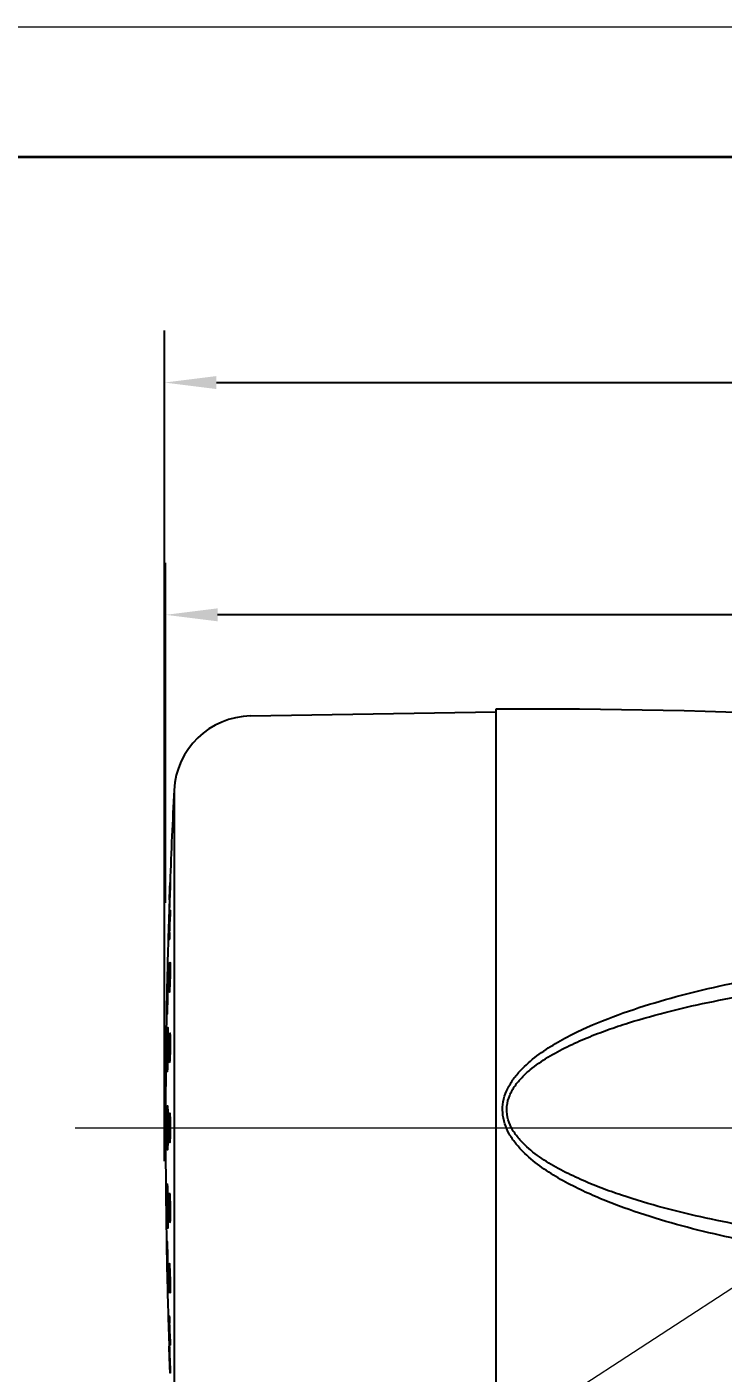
# Model space of a CAD drawing. Extents: x -7342 to 109, y -2713 to 214.
# Drawn here: x -5625.1 to -5598.3, y -2370.5 to -2318.7 of the extents above; entities that cross this region are included whole.
import ezdxf

# ---------------------------------------------------------------- set-up
doc = ezdxf.new("R2010")
doc.units = 0
doc.header["$LTSCALE"] = 7
doc.linetypes.add('\\M+5CBAB\\M+5B5E3\\M+5BBAD\\M+5CFDF', pattern=[22, 12, -2, 2, -2, 2, -2])
doc.layers.get('0').update_dxf_attribs({"color": 2, "linetype": 'CONTINUOUS'})
doc.layers.get('Defpoints').update_dxf_attribs({"linetype": 'CONTINUOUS'})
for name, color, linetype, lineweight in [('\\M+5B3DF\\M+5B4E7\\M+5CFDF\\M+5B2E3', 3, 'CONTINUOUS', 18), ('\\M+5CFB8\\M+5CAB5\\M+5CFDF\\M+5B2E3', 7, 'CONTINUOUS', 18), ('EB0', 7, 'CONTINUOUS', 35)]:
    doc.layers.add(name, color=color, linetype=linetype, lineweight=lineweight)
doc.styles.add('\\M+5B1EA\\M+5D7BC', font='', dxfattribs={"width": 0.667})
doc.styles.get('\\M+5B1EA\\M+5D7BC').set_extended_font_data('宋体')
doc.dimstyles.new('\\M+5B1EA\\M+5D7BC', dxfattribs={"dimtxt": 3.277832, "dimasz": 2, "dimexe": 2, "dimexo": 0, "dimgap": 1.110315, "dimtad": 1, "dimdsep": 46, "dimtxsty": '\\M+5B1EA\\M+5D7BC', "dimblk": '_CAXARROW', "dimcen": 0, "dimdle": 6, "dimaunit": 1, "dimazin": 2, "dimtfac": 0.707107, "dimtdec": 3, "dimtmove": 0, "dimatfit": 3, "dimfxl": 0, "dimfrac": 2, "dimtolj": 1, "dimarcsym": 0})

# ---------------------------------------------------------------- blocks, each defined once
blk = doc.blocks.new('_CAXARROW')
blk.add_hatch(color=0).paths.add_polyline_path([(0, 0), (-1, 0.125), (-1, -0.125)], flags=0)
blk = doc.blocks.new('*D32')
at = {"layer": '\\M+5B3DF\\M+5B4E7\\M+5CFDF\\M+5B2E3', "color": 0, "linetype": 'Continuous', "lineweight": -2}
for p, q in [((-5619.761, -2352.403), (-5619.761, -2339.327)), ((-5555.061, -2352.403), (-5555.061, -2339.327)), ((-5557.061, -2341.327), (-5617.761, -2341.327))]:
    blk.add_line(p, q, dxfattribs=at)
at = {"layer": 'Defpoints', "color": 0}
for p in [(-5619.761, -2341.327), (-5619.761, -2352.403), (-5555.061, -2352.403)]:
    blk.add_point(p, dxfattribs=at)
at = {"layer": '\\M+5B3DF\\M+5B4E7\\M+5CFDF\\M+5B2E3', "color": 0, "lineweight": -2, "xscale": 2, "yscale": 2, "zscale": 2, "rotation": 180}
blk.add_blockref('_CAXARROW', (-5619.761, -2341.327), dxfattribs=at)
at = {"layer": '\\M+5B3DF\\M+5B4E7\\M+5CFDF\\M+5B2E3', "color": 0, "lineweight": -2, "xscale": 2, "yscale": 2, "zscale": 2}
blk.add_blockref('_CAXARROW', (-5555.061, -2341.327), dxfattribs=at)
at = {"layer": '\\M+5B3DF\\M+5B4E7\\M+5CFDF\\M+5B2E3', "color": 0, "insert": (-5587.411, -2338.578), "char_height": 3.2778, "width": 12.78566, "attachment_point": 5, "style": '\\M+5B1EA\\M+5D7BC'}
blk.add_mtext('\\A1;64.7', dxfattribs=at)
blk = doc.blocks.new('*D33')
at = {"layer": '\\M+5B3DF\\M+5B4E7\\M+5CFDF\\M+5B2E3', "color": 0, "linetype": 'Continuous', "lineweight": -2}
for p, q in [((-5619.802, -2362.34), (-5619.802, -2330.395)), ((-5532.402, -2398.238), (-5532.402, -2330.395)), ((-5617.802, -2332.395), (-5534.402, -2332.395))]:
    blk.add_line(p, q, dxfattribs=at)
at = {"layer": 'Defpoints', "color": 0}
for p in [(-5532.402, -2332.395), (-5619.802, -2362.34), (-5532.402, -2398.238)]:
    blk.add_point(p, dxfattribs=at)
at = {"layer": '\\M+5B3DF\\M+5B4E7\\M+5CFDF\\M+5B2E3', "color": 0, "lineweight": -2, "xscale": 2, "yscale": 2, "zscale": 2, "rotation": 180}
blk.add_blockref('_CAXARROW', (-5619.802, -2332.395), dxfattribs=at)
at = {"layer": '\\M+5B3DF\\M+5B4E7\\M+5CFDF\\M+5B2E3', "color": 0, "lineweight": -2, "xscale": 2, "yscale": 2, "zscale": 2}
blk.add_blockref('_CAXARROW', (-5532.402, -2332.395), dxfattribs=at)
at = {"layer": '\\M+5B3DF\\M+5B4E7\\M+5CFDF\\M+5B2E3', "color": 0, "insert": (-5576.102, -2329.646), "char_height": 3.2778, "width": 12.95666, "attachment_point": 5, "style": '\\M+5B1EA\\M+5D7BC'}
blk.add_mtext('\\A1;87.4', dxfattribs=at)
blk = doc.blocks.new('*X28')
at = {"layer": '\\M+5B3DF\\M+5B4E7\\M+5CFDF\\M+5B2E3', "color": 0, "linetype": 'Continuous'}
blk.add_line((712.044, -217.897), (678.57, -239.703), dxfattribs=at)

msp = doc.modelspace()

# ---------------------------------------------------------------- linework, layer by layer
at = {"color": 7, "linetype": 'Continuous'}
for p, q in [((-5607.06071, -2344.95257), (-5607.06071, -2377.15257)), ((-5616.48757, -2345.21712), (-5607.06071, -2345.05257)), ((-5619.43136, -2348.06461), (-5619.43136, -2374.04054)), ((-5619.60774, -2352.25634), (-5619.60199, -2352.0909)), ((-5619.59649, -2352.12981), (-5619.60199, -2352.2877)), ((-5619.60881, -2352.28814), (-5619.60774, -2352.25634)), ((-5619.66893, -2354.19454), (-5619.70883, -2355.89653)), ((-5619.66982, -2355.26689), (-5619.67209, -2355.45779)), ((-5619.66909, -2355.15746), (-5619.66982, -2355.26689)), ((-5619.6693, -2355.06218), (-5619.66904, -2355.10248)), ((-5619.66904, -2355.10248), (-5619.66909, -2355.15746)), ((-5619.67586, -2355.69055), (-5619.68099, -2355.94852)), ((-5619.67209, -2355.45779), (-5619.67586, -2355.69055)), ((-5619.687, -2356.20298), (-5619.69303, -2356.41796)), ((-5619.68099, -2355.94852), (-5619.687, -2356.20298)), ((-5619.69704, -2356.53791), (-5619.69936, -2356.5966)), ((-5619.69303, -2356.41796), (-5619.69704, -2356.53791)), ((-5619.73172, -2357.19806), (-5619.75167, -2358.90005)), ((-5619.67077, -2357.36656), (-5619.66973, -2357.4501)), ((-5619.66958, -2357.81059), (-5619.67159, -2358.04172)), ((-5619.66973, -2357.4501), (-5619.66914, -2357.5527)), ((-5619.66907, -2357.67336), (-5619.66958, -2357.81059)), ((-5619.66914, -2357.5527), (-5619.66907, -2357.67336)), ((-5619.67669, -2358.36799), (-5619.68005, -2358.51742)), ((-5619.67382, -2358.20597), (-5619.67669, -2358.36799)), ((-5619.67159, -2358.04172), (-5619.67382, -2358.20597)), ((-5619.7593, -2360.20157), (-5619.7593, -2361.90357)), ((-5619.73795, -2360.26999), (-5619.73686, -2360.31348)), ((-5619.73686, -2360.31348), (-5619.73577, -2360.37209)), ((-5619.73577, -2360.37209), (-5619.73428, -2360.48818)), ((-5619.73428, -2360.48818), (-5619.7327, -2360.68961)), ((-5619.67531, -2360.43689), (-5619.67299, -2360.54709)), ((-5619.7327, -2360.68961), (-5619.73185, -2360.9311)), ((-5619.73185, -2360.9311), (-5619.73188, -2361.19069)), ((-5619.67299, -2360.54709), (-5619.67106, -2360.68047)), ((-5619.67106, -2360.68047), (-5619.6697, -2360.8348)), ((-5619.6697, -2360.8348), (-5619.66906, -2361.00621)), ((-5619.73226, -2361.31794), (-5619.73362, -2361.54666)), ((-5619.73188, -2361.19069), (-5619.73226, -2361.31794)), ((-5619.66976, -2361.27972), (-5619.67142, -2361.45427)), ((-5619.73881, -2361.85957), (-5619.73931, -2361.8694)), ((-5619.7392, -2361.86766), (-5619.73925, -2361.86853)), ((-5619.73506, -2361.683), (-5619.73612, -2361.75378)), ((-5619.73362, -2361.54666), (-5619.73506, -2361.683)), ((-5619.75167, -2363.20509), (-5619.73172, -2364.90708)), ((-5619.68908, -2363.32104), (-5619.68765, -2363.35232)), ((-5619.68765, -2363.35232), (-5619.68462, -2363.43178)), ((-5619.68462, -2363.43178), (-5619.68151, -2363.53297)), ((-5619.68151, -2363.53297), (-5619.67843, -2363.65524)), ((-5619.67843, -2363.65524), (-5619.67422, -2363.87373)), ((-5619.67422, -2363.87373), (-5619.6719, -2364.03762)), ((-5619.6719, -2364.03762), (-5619.67017, -2364.20912)), ((-5619.67163, -2364.05321), (-5619.67081, -2364.12857)), ((-5619.67017, -2364.20912), (-5619.6692, -2364.37744)), ((-5619.7008, -2365.47669), (-5619.69878, -2365.52216)), ((-5619.69878, -2365.52216), (-5619.69641, -2365.58468)), ((-5619.69641, -2365.58468), (-5619.69231, -2365.71077)), ((-5619.69231, -2365.71077), (-5619.68621, -2365.93318)), ((-5619.68621, -2365.93318), (-5619.68017, -2366.19488)), ((-5619.70883, -2366.20861), (-5619.66893, -2367.9106)), ((-5619.68017, -2366.19488), (-5619.67504, -2366.46098)), ((-5619.67504, -2366.46098), (-5619.67138, -2366.69924)), ((-5619.67138, -2366.69924), (-5619.66942, -2366.88656)), ((-5619.66942, -2366.88656), (-5619.66907, -2366.95707)), ((-5619.60774, -2369.84883), (-5619.60881, -2369.817)), ((-5619.60199, -2370.01424), (-5619.60774, -2369.84883)), ((-5619.60199, -2369.81744), (-5619.59649, -2369.97527))]:
    msp.add_line(p, q, dxfattribs=at)
for points in [[(-5619.66992, -2355.033), (-5619.66992, -2355.0332), (-5619.66974, -2355.03806), (-5619.66951, -2355.04797), (-5619.6693, -2355.06218)], [(-5619.69936, -2356.5966), (-5619.70038, -2356.61964), (-5619.70131, -2356.63852), (-5619.70214, -2356.65327), (-5619.70279, -2356.66347), (-5619.70289, -2356.66475)], [(-5619.67458, -2357.24617), (-5619.6746, -2357.24591), (-5619.6743, -2357.25004), (-5619.67365, -2357.26161), (-5619.6729, -2357.27961), (-5619.67214, -2357.30332)], [(-5619.67214, -2357.30332), (-5619.67142, -2357.33231), (-5619.67077, -2357.36656)], [(-5619.68905, -2358.78351), (-5619.69066, -2358.81383), (-5619.69208, -2358.836), (-5619.69316, -2358.84945), (-5619.69329, -2358.85082)], [(-5619.68005, -2358.51742), (-5619.68369, -2358.64529), (-5619.68552, -2358.69892), (-5619.68733, -2358.74507), (-5619.68905, -2358.78351)], [(-5619.7392, -2360.2368), (-5619.73929, -2360.23583), (-5619.73928, -2360.2362), (-5619.73893, -2360.24285), (-5619.73847, -2360.25428), (-5619.73795, -2360.26999)], [(-5619.68296, -2360.25444), (-5619.68301, -2360.25408), (-5619.68261, -2360.25825), (-5619.68168, -2360.27084), (-5619.68049, -2360.29089), (-5619.6792, -2360.31767), (-5619.67789, -2360.35098), (-5619.67659, -2360.39082), (-5619.67531, -2360.43689)], [(-5619.66906, -2361.00621), (-5619.66929, -2361.1883), (-5619.66976, -2361.27972)], [(-5619.67142, -2361.45427), (-5619.67391, -2361.60664), (-5619.67538, -2361.67109), (-5619.67696, -2361.72643), (-5619.67858, -2361.77234), (-5619.68017, -2361.80827), (-5619.68166, -2361.8341), (-5619.68279, -2361.84891), (-5619.68291, -2361.85019)], [(-5619.73612, -2361.75378), (-5619.73722, -2361.80806), (-5619.73778, -2361.82929), (-5619.73832, -2361.8466), (-5619.73881, -2361.85957)], [(-5619.6934, -2363.25327), (-5619.69334, -2363.25382), (-5619.69267, -2363.26133), (-5619.69166, -2363.27537), (-5619.69043, -2363.29541), (-5619.68908, -2363.32104)], [(-5619.66934, -2364.59897), (-5619.67038, -2364.71307), (-5619.67112, -2364.75824), (-5619.67196, -2364.79535)], [(-5619.6692, -2364.37744), (-5619.66908, -2364.53093), (-5619.66934, -2364.59897)], [(-5619.67196, -2364.79535), (-5619.67286, -2364.82451), (-5619.67375, -2364.84542), (-5619.67446, -2364.85736), (-5619.67454, -2364.85843)], [(-5619.70307, -2365.43795), (-5619.70311, -2365.43751), (-5619.70293, -2365.43981), (-5619.7024, -2365.44761), (-5619.70167, -2365.46002), (-5619.7008, -2365.47669)], [(-5619.66907, -2366.95707), (-5619.66907, -2367.01136), (-5619.6692, -2367.03247), (-5619.66939, -2367.04965), (-5619.66962, -2367.06247), (-5619.66984, -2367.07025), (-5619.66987, -2367.07105)]]:
    msp.add_lwpolyline(points, dxfattribs=at)
for centre, radius, start, end in [((-5606.05089, -2609.95065), 265, 79.0848316, 90.2183348), ((-5616.43521, -2348.21666), 3, 91, 177.094733), ((-5363.51071, -2361.05257), 256.25, 177.0947335, 177.890546), ((-5575.42556, -2353.82625), 44.21001, 178.006228, 178.484294), ((-5363.51071, -2361.05257), 256.25, 178.1441224, 178.4664077), ((-5588.95528, -2354.19198), 30.67086, 177.725975, 178.612211), ((-5650.27098, -2352.32002), 30.69331, 357.718892, 358.591465), ((-5641.42429, -2352.53264), 21.84407, 358.578595, 358.958929), ((-5598.33174, -2353.969), 21.29175, 178.600993, 178.978283), ((-5363.51071, -2361.05257), 256.25, 178.8470671, 179.1381244), ((-5624.87779, -2356.38495), 5.18287, 357.096659, 357.558641), ((-5628.20808, -2357.50023), 8.53857, 0.705688, 1.082503), ((-5363.51071, -2361.05257), 256.25, 179.5187053, 179.8097226), ((-5625.76568, -2358.50114), 6.08347, 357.204156, 357.613713), ((-5625.46455, -2360.54952), 5.79037, 1.715912, 2.34187), ((-5363.51071, -2361.05257), 256.25, 180.1902774, 180.4812947), ((-5625.86002, -2361.54188), 6.18607, 357.680251, 358.196328), ((-5625.76698, -2363.6038), 6.08476, 2.347259, 2.702788), ((-5629.05481, -2363.74007), 9.37542, 1.974706, 2.356414), ((-5634.00482, -2363.91446), 14.32849, 1.6734, 1.989594), ((-5640.72253, -2364.11435), 21.04918, 1.38844, 1.683296), ((-5647.1737, -2364.27597), 27.50237, 1.234514, 1.399377), ((-5653.20977, -2364.40684), 33.53986, 1.001709, 1.235885), ((-5658.15296, -2364.49645), 38.48386, 0.884455, 1.006436), ((-5660.87818, -2364.53857), 41.20941, 0.674843, 0.88452), ((-5660.12497, -2364.53291), 40.45618, 0.378326, 0.572648), ((-5656.09692, -2364.5054), 36.42804, 0.224059, 0.376886), ((-5651.53308, -2364.48695), 31.86416, 0.047861, 0.222987), ((-5363.51071, -2361.05257), 256.25, 180.8618756, 181.1529329), ((-5627.95231, -2365.85286), 8.26025, 2.297174, 2.451499), ((-5363.51071, -2361.05257), 256.25, 181.5335923, 181.8558776), ((-5596.73422, -2368.10242), 22.88962, 181.03297, 181.383646), ((-5590.12861, -2367.95066), 29.49697, 181.368532, 182.291677), ((-5648.92492, -2369.74176), 29.34659, 1.389219, 2.301118), ((-5643.12434, -2369.60907), 23.54451, 1.056013, 1.408622)]:
    msp.add_arc(centre, radius, start, end, dxfattribs=at)
for points, knots in [([(-5619.60199, -2352.0909), (-5619.60085, -2352.05903), (-5619.59861, -2351.99719), (-5619.59529, -2351.90827), (-5619.59217, -2351.82784), (-5619.58972, -2351.76729), (-5619.58792, -2351.72492), (-5619.58675, -2351.69827), (-5619.58569, -2351.67537), (-5619.58477, -2351.65637), (-5619.58395, -2351.64148), (-5619.58341, -2351.63155), (-5619.58292, -2351.62589), (-5619.5828, -2351.62299), (-5619.58241, -2351.62167), (-5619.58249, -2351.62058), (-5619.5823, -2351.62055)], [0, 0, 0, 0, 5771.79383469, 11199.8680049, 16104.28815086, 20340.44700943, 22167.70959041, 23781.11992671, 25167.56448266, 26317.64891852, 27222.43049501, 27873.87917772, 28103.34181082, 28268.22212448, 28368.28078548, 28403.79627882, 28403.79627882, 28403.79627882, 28403.79627882]), ([(-5619.5823, -2351.62055), (-5619.5821, -2351.62052), (-5619.58225, -2351.62182), (-5619.58195, -2351.62311), (-5619.58204, -2351.62636), (-5619.58195, -2351.6325), (-5619.58212, -2351.64343), (-5619.58237, -2351.65974), (-5619.58282, -2351.6806), (-5619.58341, -2351.70569), (-5619.58416, -2351.73485), (-5619.58542, -2351.78111), (-5619.58735, -2351.84698), (-5619.59003, -2351.93403), (-5619.59311, -2352.0296), (-5619.59533, -2352.09581), (-5619.59649, -2352.12981)], [0, 0, 0, 0, 33.21097888, 132.56884208, 298.23821439, 529.77854256, 1188.44687819, 2104.24498742, 3269.36094196, 4672.88302201, 6303.72541805, 8148.47685125, 12413.47668936, 17325.18609964, 22715.26498689, 28406.1132323, 28406.1132323, 28406.1132323, 28406.1132323]), ([(-5619.60199, -2352.2877), (-5619.6054, -2352.38325), (-5619.61126, -2352.53302), (-5619.61691, -2352.68281), (-5619.62011, -2352.737)], [0, 0, 0, 0, 3214.78581307, 5039.95009776, 5039.95009776, 5039.95009776, 5039.95009776]), ([(-5619.60199, -2352.975), (-5619.60115, -2352.9544), (-5619.59951, -2352.91512), (-5619.59697, -2352.85945), (-5619.59453, -2352.81057), (-5619.59222, -2352.76938), (-5619.59035, -2352.74016), (-5619.5889, -2352.72116), (-5619.58797, -2352.71025), (-5619.58707, -2352.70187), (-5619.58635, -2352.69541), (-5619.58554, -2352.69224), (-5619.58517, -2352.6899), (-5619.58468, -2352.68985)], [0, 0, 0, 0, 4861.470666, 9271.82358359, 13140.34981046, 16402.02650533, 19002.54266482, 20041.25163781, 20899.79441106, 21573.92800772, 22060.17749252, 22358.18968127, 22473.19191707, 22473.19191707, 22473.19191707, 22473.19191707]), ([(-5619.58468, -2352.68985), (-5619.58432, -2352.68981), (-5619.58391, -2352.69177), (-5619.5835, -2352.6942), (-5619.5831, -2352.69953), (-5619.58258, -2352.70995), (-5619.58217, -2352.7282), (-5619.58196, -2352.75546), (-5619.58202, -2352.78999), (-5619.58235, -2352.83115), (-5619.58295, -2352.87842), (-5619.58351, -2352.91189), (-5619.58382, -2352.92952)], [0, 0, 0, 0, 94.87369992, 354.57664449, 786.13162101, 1388.36445584, 3096.42911252, 5458.61254568, 8439.70591573, 11997.8915049, 16083.02372803, 20634.68886306, 20634.68886306, 20634.68886306, 20634.68886306]), ([(-5619.62011, -2352.737), (-5619.62025, -2352.73946), (-5619.6206, -2352.74354), (-5619.6207, -2352.74932), (-5619.62147, -2352.75166), (-5619.62117, -2352.75395), (-5619.62153, -2352.75393)], [0, 0, 0, 0, 3896.89334143, 6689.31275705, 8370.73778606, 8939.67314029, 8939.67314029, 8939.67314029, 8939.67314029]), ([(-5619.61918, -2353.82321), (-5619.61957, -2353.82317), (-5619.61988, -2353.82128), (-5619.62037, -2353.81872), (-5619.62072, -2353.81351), (-5619.62126, -2353.80324), (-5619.62164, -2353.78543), (-5619.62187, -2353.75882), (-5619.62182, -2353.7252), (-5619.62151, -2353.68511), (-5619.62094, -2353.6391), (-5619.62041, -2353.60651), (-5619.62011, -2353.58934)], [0, 0, 0, 0, 103.72263897, 371.67981237, 810.07873235, 1417.75588249, 3132.34584478, 5495.55165605, 8473.81262586, 12026.48025196, 16105.32953461, 20652.06025912, 20652.06025912, 20652.06025912, 20652.06025912]), ([(-5619.60199, -2353.54168), (-5619.60282, -2353.56211), (-5619.60446, -2353.60106), (-5619.60698, -2353.65622), (-5619.60941, -2353.70459), (-5619.6117, -2353.74528), (-5619.61356, -2353.77411), (-5619.615, -2353.79279), (-5619.61593, -2353.80351), (-5619.6168, -2353.81166), (-5619.61756, -2353.81801), (-5619.61827, -2353.82091), (-5619.61874, -2353.82326), (-5619.61918, -2353.82321)], [0, 0, 0, 0, 4886.69533961, 9316.19913378, 13196.6868018, 16462.04776932, 19059.76727804, 20094.60491585, 20947.91574642, 21615.72751307, 22094.50638027, 22383.66066393, 22489.71247287, 22489.71247287, 22489.71247287, 22489.71247287]), ([(-5590.68187, -2366.39131), (-5591.81119, -2366.28257), (-5594.06584, -2366.01785), (-5596.86471, -2365.54349), (-5599.08073, -2365.04835), (-5600.72603, -2364.60576), (-5602.07565, -2364.16154), (-5603.13254, -2363.74382), (-5603.90954, -2363.39216), (-5604.6637, -2362.99245), (-5605.38192, -2362.53009), (-5605.93117, -2362.07286), (-5606.31093, -2361.64701), (-5606.55224, -2361.2922), (-5606.72879, -2360.89971), (-5606.81348, -2360.47646), (-5606.78871, -2360.04548), (-5606.66001, -2359.63482), (-5606.45115, -2359.26074), (-5606.1007, -2358.8127), (-5605.57149, -2358.33503), (-5604.8667, -2357.85797), (-5603.8722, -2357.3132), (-5602.56578, -2356.75964), (-5600.95166, -2356.22576), (-5599.3092, -2355.78648), (-5597.649, -2355.42052), (-5595.97664, -2355.11448), (-5594.29568, -2354.85924), (-5592.04608, -2354.57809), (-5589.22249, -2354.32522), (-5585.82497, -2354.15412), (-5582.4231, -2354.10072), (-5579.02078, -2354.15636), (-5575.62127, -2354.31697), (-5573.35901, -2354.494), (-5572.22957, -2354.60078)], [0, 0, 0, 0, 4288.2162578, 8577.35963165, 10722.71903174, 12868.55491545, 15014.97309561, 16088.67787932, 17162.67938901, 18237.0397622, 19311.81212828, 20386.96891402, 20925.32711994, 21464.00243503, 22002.75984546, 22541.19073381, 23079.19286168, 23616.59719475, 24153.63209881, 24689.95862703, 25760.48978737, 26831.03503963, 27901.53665086, 30041.76995686, 32182.54716675, 34323.65993427, 36465.04140862, 38606.65417144, 40748.47752396, 42890.4937861, 47174.81887191, 51459.88052425, 55745.62953118, 60032.06366299, 64319.21652345, 68607.16476736, 68607.16476736, 68607.16476736, 68607.16476736]), ([(-5619.60199, -2354.83338), (-5619.60095, -2354.81438), (-5619.59938, -2354.78769), (-5619.59697, -2354.75469), (-5619.59535, -2354.73554), (-5619.59376, -2354.72075), (-5619.59237, -2354.70938), (-5619.59095, -2354.70364), (-5619.59004, -2354.69956), (-5619.58915, -2354.69947)], [0, 0, 0, 0, 6219.07178296, 8737.53979771, 10827.95869812, 12475.79057273, 13671.72807096, 14408.83615944, 14700.81264668, 14700.81264668, 14700.81264668, 14700.81264668]), ([(-5619.58915, -2354.69947), (-5619.58829, -2354.69938), (-5619.58732, -2354.70393), (-5619.58632, -2354.70962), (-5619.5853, -2354.72196), (-5619.5844, -2354.73777), (-5619.58362, -2354.75845), (-5619.5827, -2354.79408), (-5619.58235, -2354.82295), (-5619.5822, -2354.84349)], [0, 0, 0, 0, 263.34437462, 979.28200878, 2164.86666241, 3811.24838683, 5906.65402129, 8435.70115364, 14701.18006672, 14701.18006672, 14701.18006672, 14701.18006672]), ([(-5619.70879, -2356.61466), (-5619.70915, -2356.51575), (-5619.70643, -2356.27447), (-5619.70007, -2355.88704), (-5619.69092, -2355.4893), (-5619.68367, -2355.23394), (-5619.67936, -2355.12476)], [0, 0, 0, 0, 1784.1880731, 4352.53356532, 6989.72853088, 8960.67111655, 8960.67111655, 8960.67111655, 8960.67111655]), ([(-5619.66893, -2355.11788), (-5619.66898, -2355.22496), (-5619.672, -2355.47706), (-5619.67888, -2355.87194), (-5619.68817, -2356.26081), (-5619.69529, -2356.50468), (-5619.69963, -2356.60572)], [0, 0, 0, 0, 1933.84495221, 4552.79610712, 7132.11202693, 8958.47554828, 8958.47554828, 8958.47554828, 8958.47554828]), ([(-5619.67936, -2355.12476), (-5619.67866, -2355.10692), (-5619.67762, -2355.08192), (-5619.67608, -2355.05105), (-5619.67514, -2355.03326), (-5619.6741, -2355.01946), (-5619.67357, -2355.00896), (-5619.6723, -2355.00338), (-5619.67239, -2354.99973), (-5619.67166, -2354.99935)], [0, 0, 0, 0, 6262.89766298, 8773.15757348, 10852.6148787, 12490.07368194, 13679.57717946, 14417.06601138, 14702.94059759, 14702.94059759, 14702.94059759, 14702.94059759]), ([(-5619.67166, -2354.99935), (-5619.67145, -2354.99923), (-5619.67095, -2355.00078), (-5619.67083, -2355.00248), (-5619.67039, -2355.00671), (-5619.67, -2355.01494), (-5619.66951, -2355.0297), (-5619.66933, -2355.0424), (-5619.66924, -2355.04984)], [0, 0, 0, 0, 183.73253965, 760.66258281, 1750.61313177, 3153.98197537, 7194.61293477, 12861.35437744, 12861.35437744, 12861.35437744, 12861.35437744]), ([(-5619.66924, -2355.04984), (-5619.66918, -2355.05466), (-5619.66896, -2355.07734), (-5619.66892, -2355.10002), (-5619.66893, -2355.11788)], [0, 0, 0, 0, 1072.78592278, 5050.89767, 5050.89767, 5050.89767, 5050.89767]), ([(-5619.62164, -2355.68686), (-5619.62268, -2355.54355), (-5619.61785, -2355.25896), (-5619.60967, -2354.97445), (-5619.60199, -2354.83338)], [0, 0, 0, 0, 2543.78140786, 5051.39334717, 5051.39334717, 5051.39334717, 5051.39334717]), ([(-5619.5822, -2354.84349), (-5619.58111, -2354.98769), (-5619.586, -2355.27381), (-5619.5942, -2355.55987), (-5619.60199, -2355.70159)], [0, 0, 0, 0, 2545.5591681, 5051.11580134, 5051.11580134, 5051.11580134, 5051.11580134]), ([(-5590.61665, -2365.72286), (-5591.73765, -2365.62869), (-5593.97662, -2365.39751), (-5596.75981, -2364.97847), (-5598.96781, -2364.53799), (-5600.61025, -2364.14249), (-5601.96128, -2363.74345), (-5603.02291, -2363.36577), (-5603.80569, -2363.04602), (-5604.56845, -2362.67959), (-5605.29828, -2362.25045), (-5605.85927, -2361.81681), (-5606.24302, -2361.40079), (-5606.47831, -2361.04558), (-5606.62875, -2360.64441), (-5606.65284, -2360.2146), (-5606.5413, -2359.80051), (-5606.33041, -2359.43082), (-5606.05754, -2359.10666), (-5605.64251, -2358.72585), (-5605.06207, -2358.32519), (-5604.31942, -2357.92497), (-5603.54905, -2357.5815), (-5602.76125, -2357.28097), (-5601.69483, -2356.92559), (-5600.34016, -2356.55028), (-5598.6951, -2356.17982), (-5597.03713, -2355.87219), (-5595.37044, -2355.61627), (-5593.69754, -2355.40457), (-5591.46111, -2355.17414), (-5588.65737, -2354.973), (-5585.28677, -2354.84938), (-5581.91391, -2354.83113), (-5578.54191, -2354.91083), (-5575.17341, -2355.08486), (-5572.93174, -2355.26363), (-5571.81249, -2355.36933)], [0, 0, 0, 0, 4404.80485729, 8810.82986467, 11014.66160725, 13218.98182283, 15423.86446201, 16526.75433717, 17629.90447005, 18733.35953828, 19837.16486778, 20941.0750699, 21493.94458235, 22046.967542, 22599.68769449, 23151.72279245, 23703.31065614, 24254.71374897, 24805.62936948, 25356.21214171, 26456.09490285, 27556.13888396, 28656.22327929, 29756.33551005, 30856.47540006, 33056.6047208, 35256.94133442, 37457.41426412, 39657.98381447, 41858.62748456, 44059.3279953, 48460.659245, 52862.16851458, 57263.80599626, 61665.55468575, 66067.4201431, 70469.43535504, 70469.43535504, 70469.43535504, 70469.43535504]), ([(-5619.61476, -2355.83281), (-5619.6157, -2355.83271), (-5619.61643, -2355.82817), (-5619.61766, -2355.82199), (-5619.61854, -2355.80952), (-5619.61949, -2355.7934), (-5619.62025, -2355.77252), (-5619.62116, -2355.73659), (-5619.62149, -2355.70753), (-5619.62164, -2355.68686)], [0, 0, 0, 0, 285.33613604, 1020.00698994, 2218.01378557, 3870.24569351, 5964.30033171, 8484.94855324, 14713.45362364, 14713.45362364, 14713.45362364, 14713.45362364]), ([(-5619.60199, -2355.70159), (-5619.60302, -2355.72034), (-5619.60459, -2355.74668), (-5619.60698, -2355.77919), (-5619.60861, -2355.79802), (-5619.61014, -2355.81242), (-5619.61163, -2355.82358), (-5619.61284, -2355.82885), (-5619.61396, -2355.8329), (-5619.61476, -2355.83281)], [0, 0, 0, 0, 6268.05040354, 8799.87827543, 10895.74473126, 12539.96264346, 13724.23682895, 14442.81406207, 14712.81135261, 14712.81135261, 14712.81135261, 14712.81135261]), ([(-5619.70622, -2356.70131), (-5619.70673, -2356.70103), (-5619.70672, -2356.69853), (-5619.70744, -2356.69465), (-5619.70764, -2356.68744), (-5619.70805, -2356.67794), (-5619.7083, -2356.66569), (-5619.70864, -2356.64434), (-5619.70874, -2356.62703), (-5619.70879, -2356.61466)], [0, 0, 0, 0, 291.96652619, 1027.6105769, 2212.41716403, 3843.9367309, 5917.42509015, 8427.28785329, 14722.32680013, 14722.32680013, 14722.32680013, 14722.32680013]), ([(-5619.70157, -2356.64747), (-5619.70198, -2356.65539), (-5619.70272, -2356.66892), (-5619.70383, -2356.68465), (-5619.7046, -2356.69343), (-5619.70522, -2356.69796), (-5619.70546, -2356.69975), (-5619.706, -2356.70144), (-5619.70622, -2356.70131)], [0, 0, 0, 0, 5659.60815637, 9705.98696451, 11113.93627753, 12109.20181779, 12691.73909607, 12878.62698636, 12878.62698636, 12878.62698636, 12878.62698636]), ([(-5619.70611, -2358.78802), (-5619.70851, -2358.68768), (-5619.70937, -2358.44948), (-5619.70715, -2358.07134), (-5619.70086, -2357.6874), (-5619.69448, -2357.44128), (-5619.68992, -2357.33516)], [0, 0, 0, 0, 1860.0796885, 4414.36834813, 7008.38202528, 8976.97561495, 8976.97561495, 8976.97561495, 8976.97561495]), ([(-5619.68992, -2357.33516), (-5619.68908, -2357.31582), (-5619.68782, -2357.28868), (-5619.68582, -2357.25513), (-5619.6845, -2357.23573), (-5619.68312, -2357.22056), (-5619.68202, -2357.20906), (-5619.68057, -2357.20257), (-5619.68, -2357.19859), (-5619.6791, -2357.19811)], [0, 0, 0, 0, 6211.28363625, 8711.11111064, 10789.23958929, 12433.9857019, 13639.4158139, 14402.24319424, 14728.75740232, 14728.75740232, 14728.75740232, 14728.75740232]), ([(-5619.6791, -2357.19811), (-5619.67849, -2357.19778), (-5619.67697, -2357.2021), (-5619.6766, -2357.20695), (-5619.67519, -2357.21888), (-5619.67434, -2357.23403), (-5619.67333, -2357.25426), (-5619.67209, -2357.2896), (-5619.67142, -2357.31836), (-5619.67103, -2357.33892)], [0, 0, 0, 0, 215.45236882, 885.9414905, 2035.78027561, 3661.84398623, 5756.08573581, 8308.76720141, 14729.09589119, 14729.09589119, 14729.09589119, 14729.09589119]), ([(-5619.67016, -2357.39507), (-5619.66884, -2357.49917), (-5619.66859, -2357.73146), (-5619.6715, -2358.08889), (-5619.67755, -2358.43791), (-5619.68348, -2358.65876), (-5619.68748, -2358.75444)], [0, 0, 0, 0, 2062.00115005, 4600.23739639, 7078.95671304, 8975.44404474, 8975.44404474, 8975.44404474, 8975.44404474]), ([(-5619.61716, -2358.46463), (-5619.62007, -2358.40052), (-5619.62216, -2358.24841), (-5619.62171, -2358.00568), (-5619.61718, -2357.75532), (-5619.61175, -2357.59287), (-5619.60774, -2357.52113)], [0, 0, 0, 0, 1831.7804422, 4340.08420422, 6927.45323013, 8977.98813231, 8977.98813231, 8977.98813231, 8977.98813231]), ([(-5619.60774, -2357.52113), (-5619.6073, -2357.51321), (-5619.60572, -2357.48677), (-5619.60387, -2357.46034), (-5619.60199, -2357.44188)], [0, 0, 0, 0, 1516.63243211, 5061.50821304, 5061.50821304, 5061.50821304, 5061.50821304]), ([(-5619.60199, -2357.44188), (-5619.60148, -2357.43687), (-5619.60052, -2357.42835), (-5619.59888, -2357.41703), (-5619.59741, -2357.41106), (-5619.59612, -2357.40709), (-5619.59517, -2357.40699)], [0, 0, 0, 0, 3780.37325616, 6537.94141904, 8257.23609492, 8974.77405716, 8974.77405716, 8974.77405716, 8974.77405716]), ([(-5619.58695, -2357.4766), (-5619.58384, -2357.54094), (-5619.58169, -2357.69498), (-5619.58207, -2357.94149), (-5619.58674, -2358.19599), (-5619.5923, -2358.36088), (-5619.59649, -2358.4332)], [0, 0, 0, 0, 1812.89886042, 4334.26915873, 6937.66235119, 8976.48965479, 8976.48965479, 8976.48965479, 8976.48965479]), ([(-5619.59517, -2357.40699), (-5619.59466, -2357.40694), (-5619.59347, -2357.40868), (-5619.59212, -2357.41419), (-5619.59013, -2357.42744), (-5619.58845, -2357.449), (-5619.58744, -2357.4665), (-5619.58695, -2357.4766)], [0, 0, 0, 0, 235.76202473, 762.60840807, 2807.66592925, 6176.57865376, 10819.47343331, 10819.47343331, 10819.47343331, 10819.47343331]), ([(-5619.69905, -2358.9), (-5619.69979, -2358.8996), (-5619.70033, -2358.89637), (-5619.70143, -2358.89103), (-5619.70223, -2358.88167), (-5619.70316, -2358.8693), (-5619.70398, -2358.85349), (-5619.70512, -2358.82606), (-5619.70574, -2358.80386), (-5619.70611, -2358.78802)], [0, 0, 0, 0, 333.12264729, 1095.66573132, 2298.61370128, 3939.99157617, 6014.38835948, 8513.96957014, 14748.36061121, 14748.36061121, 14748.36061121, 14748.36061121]), ([(-5619.68945, -2358.79788), (-5619.69019, -2358.81289), (-5619.69153, -2358.8386), (-5619.69378, -2358.8684), (-5619.69532, -2358.88522), (-5619.69678, -2358.89366), (-5619.69715, -2358.89738), (-5619.69859, -2358.90025), (-5619.69905, -2358.9)], [0, 0, 0, 0, 5645.71686935, 9708.36588421, 11123.97931666, 12123.03000559, 12706.15313775, 12902.01312991, 12902.01312991, 12902.01312991, 12902.01312991]), ([(-5619.60879, -2358.54036), (-5619.60938, -2358.5403), (-5619.61045, -2358.53824), (-5619.61136, -2358.53471), (-5619.61247, -2358.52846), (-5619.614, -2358.51583), (-5619.61569, -2358.49421), (-5619.61667, -2358.47547), (-5619.61716, -2358.46463)], [0, 0, 0, 0, 300.50445997, 953.84429971, 1992.20535788, 3419.58138862, 7423.00849588, 12900.07679568, 12900.07679568, 12900.07679568, 12900.07679568]), ([(-5619.60199, -2358.5069), (-5619.6025, -2358.51179), (-5619.60341, -2358.52003), (-5619.60517, -2358.53107), (-5619.60639, -2358.5366), (-5619.60793, -2358.54045), (-5619.60879, -2358.54036)], [0, 0, 0, 0, 3836.03632039, 6609.9335695, 8308.43753796, 8982.97954847, 8982.97954847, 8982.97954847, 8982.97954847]), ([(-5619.59649, -2358.4332), (-5619.59691, -2358.44056), (-5619.59842, -2358.46514), (-5619.6002, -2358.48972), (-5619.60199, -2358.5069)], [0, 0, 0, 0, 1514.90721952, 5065.62047193, 5065.62047193, 5065.62047193, 5065.62047193]), ([(-5619.747, -2361.77331), (-5619.74893, -2361.66972), (-5619.75097, -2361.42811), (-5619.75208, -2361.04883), (-5619.75093, -2360.6705), (-5619.74888, -2360.43017), (-5619.74692, -2360.32754)], [0, 0, 0, 0, 1934.47143029, 4511.40980766, 7082.00113366, 8998.79966471, 8998.79966471, 8998.79966471, 8998.79966471]), ([(-5619.74692, -2360.32754), (-5619.74658, -2360.30962), (-5619.74605, -2360.28452), (-5619.74513, -2360.25351), (-5619.74456, -2360.23564), (-5619.74379, -2360.22179), (-5619.74348, -2360.21123), (-5619.74231, -2360.20565), (-5619.74248, -2360.20196), (-5619.74176, -2360.20159)], [0, 0, 0, 0, 6290.64330753, 8812.0862266, 10900.37777402, 12544.51906587, 13738.61453911, 14478.18436922, 14763.28550559, 14763.28550559, 14763.28550559, 14763.28550559]), ([(-5619.74176, -2360.20159), (-5619.74154, -2360.20147), (-5619.74103, -2360.20308), (-5619.74084, -2360.20483), (-5619.74032, -2360.20919), (-5619.73974, -2360.21767), (-5619.73896, -2360.23286), (-5619.73851, -2360.24592), (-5619.73826, -2360.25358)], [0, 0, 0, 0, 187.25895155, 769.92983147, 1766.42176611, 3176.86190875, 7232.47008859, 12916.17444515, 12916.17444515, 12916.17444515, 12916.17444515]), ([(-5619.73826, -2360.25358), (-5619.73808, -2360.25929), (-5619.73728, -2360.28667), (-5619.73672, -2360.31406), (-5619.73632, -2360.33573)], [0, 0, 0, 0, 1057.90869641, 5072.48117277, 5072.48117277, 5072.48117277, 5072.48117277]), ([(-5619.73632, -2360.33573), (-5619.73444, -2360.43848), (-5619.73242, -2360.67746), (-5619.73132, -2361.05264), (-5619.73242, -2361.42781), (-5619.73444, -2361.66676), (-5619.73632, -2361.76949)], [0, 0, 0, 0, 1934.4742157, 4498.69572618, 7062.79483639, 8996.91110368, 8996.91110368, 8996.91110368, 8996.91110368]), ([(-5619.69889, -2361.78881), (-5619.70309, -2361.68499), (-5619.7073, -2361.43936), (-5619.70972, -2361.05206), (-5619.70729, -2360.6649), (-5619.70307, -2360.41945), (-5619.69886, -2360.31577)], [0, 0, 0, 0, 1904.09060296, 4501.34005092, 7097.67741312, 8999.27741206, 8999.27741206, 8999.27741206, 8999.27741206]), ([(-5619.69886, -2360.31577), (-5619.69821, -2360.29968), (-5619.69719, -2360.27713), (-5619.6955, -2360.24924), (-5619.69432, -2360.23313), (-5619.6931, -2360.22049), (-5619.69199, -2360.21093), (-5619.69072, -2360.20537), (-5619.68994, -2360.20207), (-5619.68914, -2360.20164)], [0, 0, 0, 0, 6208.92235064, 8704.33850537, 10779.26796764, 12424.55281012, 13635.85462009, 14411.7923716, 14764.20429597, 14764.20429597, 14764.20429597, 14764.20429597]), ([(-5619.68914, -2360.20164), (-5619.68862, -2360.20136), (-5619.68685, -2360.20428), (-5619.68649, -2360.20853), (-5619.68483, -2360.2176), (-5619.68323, -2360.23601), (-5619.68093, -2360.26846), (-5619.67969, -2360.29654), (-5619.67901, -2360.31291)], [0, 0, 0, 0, 201.24864336, 782.32339394, 1779.98332025, 3195.91696669, 7264.55020125, 12917.05369299, 12917.05369299, 12917.05369299, 12917.05369299]), ([(-5619.67677, -2360.37613), (-5619.67368, -2360.47673), (-5619.67006, -2360.70432), (-5619.66826, -2361.05843), (-5619.67018, -2361.4113), (-5619.67386, -2361.63722), (-5619.67701, -2361.73659)], [0, 0, 0, 0, 1996.80444943, 4515.4550262, 7025.40743834, 8997.80223418, 8997.80223418, 8997.80223418, 8997.80223418]), ([(-5619.60199, -2361.61925), (-5619.60315, -2361.61913), (-5619.60458, -2361.61408), (-5619.60628, -2361.6067), (-5619.60804, -2361.59248), (-5619.6098, -2361.57394), (-5619.61152, -2361.55006), (-5619.61386, -2361.50912), (-5619.61636, -2361.44747), (-5619.61873, -2361.36279), (-5619.6205, -2361.26622), (-5619.62159, -2361.16148), (-5619.62196, -2361.05257), (-5619.62159, -2360.94366), (-5619.6205, -2360.83892), (-5619.61873, -2360.74236), (-5619.61636, -2360.65767), (-5619.61386, -2360.59602), (-5619.61152, -2360.55508), (-5619.6098, -2360.5312), (-5619.60804, -2360.51266), (-5619.60628, -2360.49844), (-5619.60458, -2360.49106), (-5619.60315, -2360.48601), (-5619.60199, -2360.48589)], [0, 0, 0, 0, 137.23860575, 470.78793404, 1007.92621205, 1746.69067885, 2680.19794757, 3799.10590306, 6552.10766539, 9900.609367, 13718.21061529, 17858.42162565, 22163.3630024, 26468.29707855, 30608.50530075, 34426.11538336, 37774.61572414, 40527.61245982, 41646.5229508, 42580.03460787, 43318.80226175, 43855.94136868, 44189.49030245, 44326.72856689, 44326.72856689, 44326.72856689, 44326.72856689]), ([(-5619.60199, -2360.48589), (-5619.60093, -2360.48578), (-5619.59919, -2360.49076), (-5619.59777, -2360.49766), (-5619.59585, -2360.51171), (-5619.59414, -2360.52998), (-5619.59239, -2360.55371), (-5619.59004, -2360.59453), (-5619.58751, -2360.65621), (-5619.58512, -2360.74105), (-5619.58334, -2360.83795), (-5619.58224, -2360.94315), (-5619.58187, -2361.05257), (-5619.58224, -2361.16199), (-5619.58334, -2361.26719), (-5619.58512, -2361.36409), (-5619.58751, -2361.44893), (-5619.59004, -2361.51061), (-5619.59239, -2361.55143), (-5619.59414, -2361.57516), (-5619.59585, -2361.59343), (-5619.59777, -2361.60749), (-5619.59919, -2361.61438), (-5619.60093, -2361.61936), (-5619.60199, -2361.61925)], [0, 0, 0, 0, 125.07804002, 445.71942617, 971.84457222, 1701.76640931, 2628.38783159, 3742.68720356, 6493.27765208, 9847.24201961, 13676.9020563, 17833.81902049, 22157.80633144, 26481.78848849, 30638.70339643, 34468.37070089, 37822.33510387, 40572.92129809, 41687.2217425, 42613.84589462, 43343.76996964, 43869.89580259, 44190.53703806, 44315.61489639, 44315.61489639, 44315.61489639, 44315.61489639]), ([(-5619.74176, -2361.90355), (-5619.7425, -2361.90315), (-5619.74231, -2361.89936), (-5619.74351, -2361.89356), (-5619.74382, -2361.88265), (-5619.74461, -2361.86832), (-5619.74519, -2361.84985), (-5619.74612, -2361.81778), (-5619.74665, -2361.79183), (-5619.747, -2361.77331)], [0, 0, 0, 0, 285.89498807, 1026.52791914, 2222.11198044, 3868.58531441, 5960.29572245, 8485.70656018, 14783.21223665, 14783.21223665, 14783.21223665, 14783.21223665]), ([(-5619.73829, -2361.85233), (-5619.73853, -2361.85988), (-5619.73898, -2361.87275), (-5619.73976, -2361.88773), (-5619.74033, -2361.89607), (-5619.74086, -2361.90038), (-5619.74103, -2361.90209), (-5619.74155, -2361.90367), (-5619.74176, -2361.90355)], [0, 0, 0, 0, 5692.99010808, 9756.06919476, 11168.97076528, 12166.62764104, 12748.84131615, 12934.08664597, 12934.08664597, 12934.08664597, 12934.08664597]), ([(-5619.73632, -2361.76949), (-5619.73647, -2361.77754), (-5619.73701, -2361.80515), (-5619.73766, -2361.83276), (-5619.73829, -2361.85233)], [0, 0, 0, 0, 1479.72363274, 5078.91635832, 5078.91635832, 5078.91635832, 5078.91635832]), ([(-5619.68914, -2361.9035), (-5619.68994, -2361.90306), (-5619.69072, -2361.89975), (-5619.69199, -2361.89416), (-5619.6931, -2361.88456), (-5619.69434, -2361.87185), (-5619.69552, -2361.85567), (-5619.69721, -2361.82764), (-5619.69823, -2361.80497), (-5619.69889, -2361.78881)], [0, 0, 0, 0, 353.33872118, 1130.23161654, 2342.6802727, 3989.72425588, 6067.38757743, 8566.41144372, 14784.16085455, 14784.16085455, 14784.16085455, 14784.16085455]), ([(-5619.67901, -2361.79227), (-5619.67969, -2361.80864), (-5619.68093, -2361.8367), (-5619.68323, -2361.86914), (-5619.68483, -2361.88755), (-5619.6865, -2361.89662), (-5619.68684, -2361.90086), (-5619.68863, -2361.90378), (-5619.68914, -2361.9035)], [0, 0, 0, 0, 5659.89225484, 9734.08109205, 11152.40450877, 12151.90058036, 12733.77559417, 12934.46244378, 12934.46244378, 12934.46244378, 12934.46244378]), ([(-5619.68931, -2364.7838), (-5619.69423, -2364.67498), (-5619.70082, -2364.41987), (-5619.70737, -2364.02204), (-5619.70934, -2363.63375), (-5619.70839, -2363.39164), (-5619.70546, -2363.29233)], [0, 0, 0, 0, 1976.35223937, 4629.56097436, 7219.01267002, 9021.59248176, 9021.59248176, 9021.59248176, 9021.59248176]), ([(-5619.70546, -2363.29233), (-5619.70509, -2363.27999), (-5619.70434, -2363.25864), (-5619.70311, -2363.23398), (-5619.70187, -2363.21945), (-5619.70112, -2363.21219), (-5619.7002, -2363.20797), (-5619.69965, -2363.20547), (-5619.69905, -2363.20514)], [0, 0, 0, 0, 5470.24692361, 9476.24314521, 10913.54107621, 11969.17280343, 12643.70158777, 12949.06214602, 12949.06214602, 12949.06214602, 12949.06214602]), ([(-5619.69905, -2363.20514), (-5619.69855, -2363.20487), (-5619.69707, -2363.2081), (-5619.69665, -2363.21212), (-5619.69515, -2363.22141), (-5619.69352, -2363.2398), (-5619.69117, -2363.27239), (-5619.68976, -2363.30048), (-5619.68899, -2363.31687)], [0, 0, 0, 0, 195.66258993, 783.05442709, 1788.07637545, 3211.04445492, 7290.61627557, 12949.30021812, 12949.30021812, 12949.30021812, 12949.30021812]), ([(-5619.61944, -2363.70802), (-5619.61894, -2363.68775), (-5619.61807, -2363.65925), (-5619.6164, -2363.62401), (-5619.61513, -2363.60354), (-5619.61379, -2363.58766), (-5619.61238, -2363.57551), (-5619.61101, -2363.56918), (-5619.60979, -2363.56489), (-5619.60879, -2363.56478)], [0, 0, 0, 0, 6248.73515203, 8777.27129137, 10880.04756754, 12542.08954783, 13749.83997727, 14497.5443126, 14805.55902638, 14805.55902638, 14805.55902638, 14805.55902638]), ([(-5619.60879, -2363.56478), (-5619.60793, -2363.56469), (-5619.60639, -2363.56855), (-5619.60517, -2363.57407), (-5619.60341, -2363.58511), (-5619.6025, -2363.59336), (-5619.60199, -2363.59824)], [0, 0, 0, 0, 677.41497029, 2383.08628399, 5168.67645703, 9020.92572001, 9020.92572001, 9020.92572001, 9020.92572001]), ([(-5619.60199, -2363.59824), (-5619.60148, -2363.60313), (-5619.5992, -2363.62765), (-5619.59763, -2363.65223), (-5619.59649, -2363.67191)], [0, 0, 0, 0, 1015.57325131, 5087.50604521, 5087.50604521, 5087.50604521, 5087.50604521]), ([(-5619.60781, -2364.58279), (-5619.61132, -2364.51964), (-5619.61638, -2364.37653), (-5619.62094, -2364.15206), (-5619.62237, -2363.92365), (-5619.62113, -2363.77515), (-5619.61944, -2363.70802)], [0, 0, 0, 0, 1957.08975445, 4430.04466481, 6946.59685606, 9024.2257614, 9024.2257614, 9024.2257614, 9024.2257614]), ([(-5619.59649, -2363.67191), (-5619.59231, -2363.74419), (-5619.58675, -2363.90899), (-5619.58208, -2364.1634), (-5619.58169, -2364.40987), (-5619.58383, -2364.56393), (-5619.58694, -2364.6283)], [0, 0, 0, 0, 2048.72212948, 4664.94942956, 7199.50462172, 9023.06990653, 9023.06990653, 9023.06990653, 9023.06990653]), ([(-5619.66893, -2364.46034), (-5619.66891, -2364.48923), (-5619.669, -2364.58919), (-5619.66963, -2364.68915), (-5619.67092, -2364.76021)], [0, 0, 0, 0, 1471.48095288, 5090.89227675, 5090.89227675, 5090.89227675, 5090.89227675]), ([(-5619.60199, -2364.66326), (-5619.60253, -2364.65795), (-5619.60495, -2364.63116), (-5619.60661, -2364.60432), (-5619.60781, -2364.58279)], [0, 0, 0, 0, 1010.55570215, 5091.82552354, 5091.82552354, 5091.82552354, 5091.82552354]), ([(-5619.58694, -2364.6283), (-5619.58743, -2364.63843), (-5619.58844, -2364.65599), (-5619.59012, -2364.67763), (-5619.59211, -2364.69093), (-5619.59346, -2364.69645), (-5619.59465, -2364.69821), (-5619.59517, -2364.69815)], [0, 0, 0, 0, 4669.57468814, 8057.99956373, 10114.91743793, 10644.78634332, 10881.72308176, 10881.72308176, 10881.72308176, 10881.72308176]), ([(-5619.6791, -2364.90703), (-5619.67992, -2364.90658), (-5619.68051, -2364.90302), (-5619.68184, -2364.89715), (-5619.68289, -2364.88684), (-5619.68419, -2364.8732), (-5619.68544, -2364.85578), (-5619.68732, -2364.82561), (-5619.68852, -2364.8012), (-5619.68931, -2364.7838)], [0, 0, 0, 0, 334.38530883, 1103.2442612, 2314.67254398, 3966.62753624, 6054.29329685, 8567.17769761, 14820.07248577, 14820.07248577, 14820.07248577, 14820.07248577]), ([(-5619.67092, -2364.76021), (-5619.67131, -2364.78162), (-5619.67198, -2364.81159), (-5619.67323, -2364.84841), (-5619.67425, -2364.86952), (-5619.67511, -2364.88531), (-5619.67654, -2364.89779), (-5619.67694, -2364.90282), (-5619.67847, -2364.90738), (-5619.6791, -2364.90703)], [0, 0, 0, 0, 6453.98128026, 9021.87317362, 11130.39346863, 12767.94636014, 13926.4318127, 14602.6203708, 14819.18922472, 14819.18922472, 14819.18922472, 14819.18922472]), ([(-5619.59517, -2364.69815), (-5619.59612, -2364.69806), (-5619.59741, -2364.69408), (-5619.59888, -2364.68811), (-5619.60052, -2364.67679), (-5619.60148, -2364.66827), (-5619.60199, -2364.66326)], [0, 0, 0, 0, 721.89014908, 2451.66092692, 5226.03011787, 9029.42024109, 9029.42024109, 9029.42024109, 9029.42024109]), ([(-5619.67938, -2366.97983), (-5619.68371, -2366.87002), (-5619.69099, -2366.61335), (-5619.70015, -2366.21408), (-5619.70648, -2365.82632), (-5619.70919, -2365.58538), (-5619.70877, -2365.48705)], [0, 0, 0, 0, 1995.65940803, 4662.76079266, 7252.49225132, 9038.18492114, 9038.18492114, 9038.18492114, 9038.18492114]), ([(-5619.70877, -2365.48705), (-5619.70872, -2365.47517), (-5619.70862, -2365.45855), (-5619.70828, -2365.43804), (-5619.70802, -2365.42628), (-5619.70762, -2365.41716), (-5619.70742, -2365.41024), (-5619.70672, -2365.4065), (-5619.70671, -2365.4041), (-5619.70622, -2365.40383)], [0, 0, 0, 0, 6339.98846438, 8866.89489378, 10954.20197485, 12596.56333242, 13789.49029862, 14530.69140948, 14825.88746198, 14825.88746198, 14825.88746198, 14825.88746198]), ([(-5619.70622, -2365.40383), (-5619.70582, -2365.40361), (-5619.70533, -2365.40691), (-5619.70475, -2365.4099), (-5619.70403, -2365.4182), (-5619.70325, -2365.42837), (-5619.70241, -2365.4421), (-5619.70111, -2365.46605), (-5619.70022, -2365.48557), (-5619.69962, -2365.49954)], [0, 0, 0, 0, 214.96483527, 897.42748257, 2056.05861368, 3688.92690601, 5791.80918143, 8355.7125828, 14826.07096483, 14826.07096483, 14826.07096483, 14826.07096483]), ([(-5619.6987, -2365.52177), (-5619.69454, -2365.62526), (-5619.68749, -2365.86936), (-5619.67848, -2366.25414), (-5619.67185, -2366.63913), (-5619.66898, -2366.88354), (-5619.66893, -2366.98727)], [0, 0, 0, 0, 1915.54909313, 4516.22459929, 7118.11321001, 9036.55093062, 9036.55093062, 9036.55093062, 9036.55093062]), ([(-5619.60199, -2367.27176), (-5619.60967, -2367.13067), (-5619.61785, -2366.84612), (-5619.62268, -2366.56149), (-5619.62164, -2366.41817)], [0, 0, 0, 0, 2532.16488782, 5100.53238952, 5100.53238952, 5100.53238952, 5100.53238952]), ([(-5619.62164, -2366.41817), (-5619.62149, -2366.39752), (-5619.62116, -2366.36848), (-5619.62025, -2366.33258), (-5619.61949, -2366.31171), (-5619.61854, -2366.2956), (-5619.61765, -2366.28314), (-5619.61643, -2366.27697), (-5619.6157, -2366.27244), (-5619.61476, -2366.27233)], [0, 0, 0, 0, 6281.18387554, 8823.09950995, 10934.82068347, 12601.00449023, 13809.13301753, 14550.00622517, 14837.76455918, 14837.76455918, 14837.76455918, 14837.76455918]), ([(-5619.61476, -2366.27233), (-5619.61396, -2366.27225), (-5619.61284, -2366.2763), (-5619.61163, -2366.28156), (-5619.61014, -2366.29272), (-5619.60861, -2366.30712), (-5619.60698, -2366.32595), (-5619.60459, -2366.35846), (-5619.60302, -2366.3848), (-5619.60199, -2366.40355)], [0, 0, 0, 0, 272.29722324, 996.97046534, 2191.31151744, 3849.52413272, 5963.2446937, 8516.64695648, 14838.11450563, 14838.11450563, 14838.11450563, 14838.11450563]), ([(-5619.60199, -2366.40355), (-5619.59421, -2366.5452), (-5619.586, -2366.83116), (-5619.58111, -2367.11719), (-5619.5822, -2367.26136)], [0, 0, 0, 0, 2529.43874342, 5100.1352554, 5100.1352554, 5100.1352554, 5100.1352554]), ([(-5619.67166, -2367.10579), (-5619.67238, -2367.1054), (-5619.6723, -2367.10175), (-5619.67357, -2367.09612), (-5619.6741, -2367.08559), (-5619.67515, -2367.07173), (-5619.67609, -2367.05387), (-5619.67764, -2367.02286), (-5619.67868, -2366.99774), (-5619.67938, -2366.97983)], [0, 0, 0, 0, 289.56569653, 1034.31307339, 2234.97849172, 3887.9364377, 5987.514635, 8522.32208081, 14846.46962716, 14846.46962716, 14846.46962716, 14846.46962716]), ([(-5619.66925, -2367.05599), (-5619.66934, -2367.06334), (-5619.66952, -2367.07586), (-5619.67001, -2367.09043), (-5619.67039, -2367.09854), (-5619.67085, -2367.10272), (-5619.67095, -2367.10438), (-5619.67146, -2367.10591), (-5619.67166, -2367.10579)], [0, 0, 0, 0, 5725.0498124, 9808.04844975, 11226.12738281, 12226.0036847, 12807.75355938, 12991.44894227, 12991.44894227, 12991.44894227, 12991.44894227]), ([(-5619.66893, -2366.98727), (-5619.66892, -2366.99386), (-5619.66894, -2367.01677), (-5619.66904, -2367.03968), (-5619.66925, -2367.05599)], [0, 0, 0, 0, 1467.66247872, 5101.51415972, 5101.51415972, 5101.51415972, 5101.51415972]), ([(-5619.58915, -2367.40568), (-5619.59004, -2367.40558), (-5619.59095, -2367.4015), (-5619.59237, -2367.39577), (-5619.59376, -2367.38439), (-5619.59535, -2367.3696), (-5619.59697, -2367.35045), (-5619.59938, -2367.31745), (-5619.60095, -2367.29076), (-5619.60199, -2367.27176)], [0, 0, 0, 0, 294.9643924, 1039.65833019, 2247.87269451, 3912.59787047, 6024.44049752, 8568.70869202, 14851.46111156, 14851.46111156, 14851.46111156, 14851.46111156]), ([(-5619.5822, -2367.26136), (-5619.58235, -2367.28195), (-5619.5827, -2367.31087), (-5619.58361, -2367.34658), (-5619.5844, -2367.36729), (-5619.5853, -2367.38313), (-5619.58631, -2367.3955), (-5619.58732, -2367.40121), (-5619.58829, -2367.40577), (-5619.58915, -2367.40568)], [0, 0, 0, 0, 6328.82825268, 8883.58838959, 11000.36484774, 12663.60574431, 13861.35835202, 14584.63691647, 14850.63580081, 14850.63580081, 14850.63580081, 14850.63580081]), ([(-5619.62012, -2368.51507), (-5619.62042, -2368.49794), (-5619.62095, -2368.46545), (-5619.62152, -2368.41958), (-5619.62182, -2368.37962), (-5619.62187, -2368.3461), (-5619.62164, -2368.31958), (-5619.62125, -2368.30183), (-5619.62071, -2368.2916), (-5619.62036, -2368.28641), (-5619.61988, -2368.28385), (-5619.61957, -2368.28197), (-5619.61918, -2368.28193)], [0, 0, 0, 0, 4602.98807199, 8731.84352942, 12327.71825598, 15341.90451296, 17733.51403577, 19468.56609828, 20083.46865092, 20527.10732221, 20798.30601321, 20903.29726568, 20903.29726568, 20903.29726568, 20903.29726568]), ([(-5619.61918, -2368.28193), (-5619.61874, -2368.28189), (-5619.61827, -2368.28423), (-5619.61756, -2368.28713), (-5619.6168, -2368.29348), (-5619.61593, -2368.30163), (-5619.615, -2368.31235), (-5619.61357, -2368.33103), (-5619.6117, -2368.35985), (-5619.60941, -2368.40054), (-5619.60698, -2368.44892), (-5619.60446, -2368.50408), (-5619.60282, -2368.54303), (-5619.60199, -2368.56346)], [0, 0, 0, 0, 107.35408939, 399.98243905, 884.42903893, 1560.14403027, 2423.58384017, 3470.72947446, 6099.38021412, 9403.72788029, 13331.22560017, 17814.52866876, 22760.27919135, 22760.27919135, 22760.27919135, 22760.27919135]), ([(-5619.58468, -2369.41529), (-5619.58517, -2369.41524), (-5619.58554, -2369.4129), (-5619.58635, -2369.40973), (-5619.58707, -2369.40327), (-5619.58797, -2369.3949), (-5619.5889, -2369.38398), (-5619.59035, -2369.36498), (-5619.59222, -2369.33576), (-5619.59453, -2369.29457), (-5619.59697, -2369.24569), (-5619.59951, -2369.19002), (-5619.60115, -2369.15074), (-5619.60199, -2369.13014)], [0, 0, 0, 0, 116.57376183, 418.65619894, 911.55577119, 1594.90420055, 2465.17364063, 3518.07706314, 6154.19670021, 9460.55713259, 13382.06051798, 17852.76732817, 22780.74304524, 22780.74304524, 22780.74304524, 22780.74304524]), ([(-5619.58383, -2369.17514), (-5619.58351, -2369.19282), (-5619.58296, -2369.22635), (-5619.58235, -2369.2737), (-5619.58202, -2369.31495), (-5619.58196, -2369.34955), (-5619.58217, -2369.37686), (-5619.58257, -2369.39515), (-5619.5831, -2369.40559), (-5619.5835, -2369.41093), (-5619.58391, -2369.41337), (-5619.58432, -2369.41534), (-5619.58468, -2369.41529)], [0, 0, 0, 0, 4614.18580978, 8755.78970069, 12363.38566419, 15386.01405152, 17781.19760245, 19513.19286229, 20123.87399508, 20561.47472108, 20824.79627078, 20920.97027659, 20920.97027659, 20920.97027659, 20920.97027659]), ([(-5619.62153, -2369.35121), (-5619.62112, -2369.35118), (-5619.6215, -2369.35382), (-5619.62061, -2369.3565), (-5619.62052, -2369.36313), (-5619.61987, -2369.37136), (-5619.61933, -2369.3823), (-5619.61835, -2369.4013), (-5619.61764, -2369.41674), (-5619.61715, -2369.42777)], [0, 0, 0, 0, 240.38415499, 952.02620976, 2133.75713471, 3782.52400854, 5892.33437281, 8452.08835022, 14874.73962966, 14874.73962966, 14874.73962966, 14874.73962966]), ([(-5619.60881, -2369.817), (-5619.61002, -2369.78085), (-5619.61405, -2369.65797), (-5619.61789, -2369.53508), (-5619.62011, -2369.44833)], [0, 0, 0, 0, 1504.1191812, 5113.10324054, 5113.10324054, 5113.10324054, 5113.10324054]), ([(-5619.61715, -2369.42777), (-5619.61605, -2369.45198), (-5619.61056, -2369.58185), (-5619.60576, -2369.71175), (-5619.60199, -2369.81744)], [0, 0, 0, 0, 953.09101991, 5112.45095731, 5112.45095731, 5112.45095731, 5112.45095731]), ([(-5619.5823, -2370.48459), (-5619.58249, -2370.48456), (-5619.58241, -2370.48347), (-5619.5828, -2370.48215), (-5619.58292, -2370.47925), (-5619.58341, -2370.4736), (-5619.58395, -2370.46367), (-5619.58477, -2370.44877), (-5619.58569, -2370.42977), (-5619.58675, -2370.40687), (-5619.58792, -2370.38022), (-5619.58972, -2370.33785), (-5619.59217, -2370.2773), (-5619.59529, -2370.19687), (-5619.59861, -2370.10795), (-5619.60085, -2370.04611), (-5619.60199, -2370.01424)], [0, 0, 0, 0, 36.0743138, 137.70987421, 305.19318656, 538.28466494, 1200.06318942, 2119.19608192, 3287.50510151, 4695.91531294, 6334.88048041, 8191.06970165, 12494.35459192, 17476.57489722, 22990.7100799, 28853.95493896, 28853.95493896, 28853.95493896, 28853.95493896]), ([(-5619.59649, -2369.97527), (-5619.59533, -2370.00928), (-5619.59312, -2370.0755), (-5619.59003, -2370.17107), (-5619.58735, -2370.25813), (-5619.58542, -2370.32401), (-5619.58416, -2370.37027), (-5619.58341, -2370.39944), (-5619.58282, -2370.42454), (-5619.58237, -2370.44539), (-5619.58212, -2370.46171), (-5619.58195, -2370.47263), (-5619.58204, -2370.47878), (-5619.58195, -2370.48203), (-5619.58225, -2370.48332), (-5619.5821, -2370.48462), (-5619.5823, -2370.48459)], [0, 0, 0, 0, 5778.85004589, 11252.41228646, 16240.33529867, 20571.50472028, 22444.87616105, 24101.02734137, 25526.36361431, 26709.59891809, 27639.62541634, 28308.52877718, 28543.66753754, 28711.91055338, 28812.80923226, 28846.53294372, 28846.53294372, 28846.53294372, 28846.53294372])]:
    msp.add_open_spline(points, degree=3, knots=knots, dxfattribs=at)
at = {"layer": '\\M+5CFB8\\M+5CAB5\\M+5CFDF\\M+5B2E3', "color": 1, "linetype": '\\M+5CBAB\\M+5B5E3\\M+5BBAD\\M+5CFDF', "lineweight": 18}
msp.add_line((-5623.23971, -2361.05257), (-5548.26274, -2361.05257), dxfattribs=at)
at = {"layer": 'EB0', "linetype": 'Continuous', "lineweight": 18}
msp.add_line((-5671.6643, -2318.71937), (-5272.6643, -2318.71937), dxfattribs=at)
at = {"layer": 'EB0'}
msp.add_line((-5660.6643, -2323.71937), (-5277.6643, -2323.71937), dxfattribs=at)

# ---------------------------------------------------------------- block references
at = {"layer": '\\M+5B3DF\\M+5B4E7\\M+5CFDF\\M+5B2E3', "color": 7}
msp.add_blockref('*X28', (-6304.20703, -2145.53739), dxfattribs=at)

# ---------------------------------------------------------------- dimensions: what is measured, and where the dimension line sits
for base, p1, p2, picture, middle in [((-5532.4023, -2332.39491), (-5619.8023, -2362.33966), (-5532.4023, -2398.23768), '*D33', (-5576.1023, -2329.64568)), ((-5619.76071, -2341.32727), (-5555.06071, -2352.40257), (-5619.76071, -2352.40257), '*D32', (-5587.41071, -2338.57804))]:
    dim = msp.add_linear_dim(base=base, p1=p1, p2=p2, dimstyle='\\M+5B1EA\\M+5D7BC', override={"dimsah": 1, "dimtfill": 1, "dimtzin": 8}, dxfattribs=at)
    dim.commit()
    dim.dimension.update_dxf_attribs({"geometry": picture, "text_midpoint": middle})

doc.saveas('drawing.dxf')
